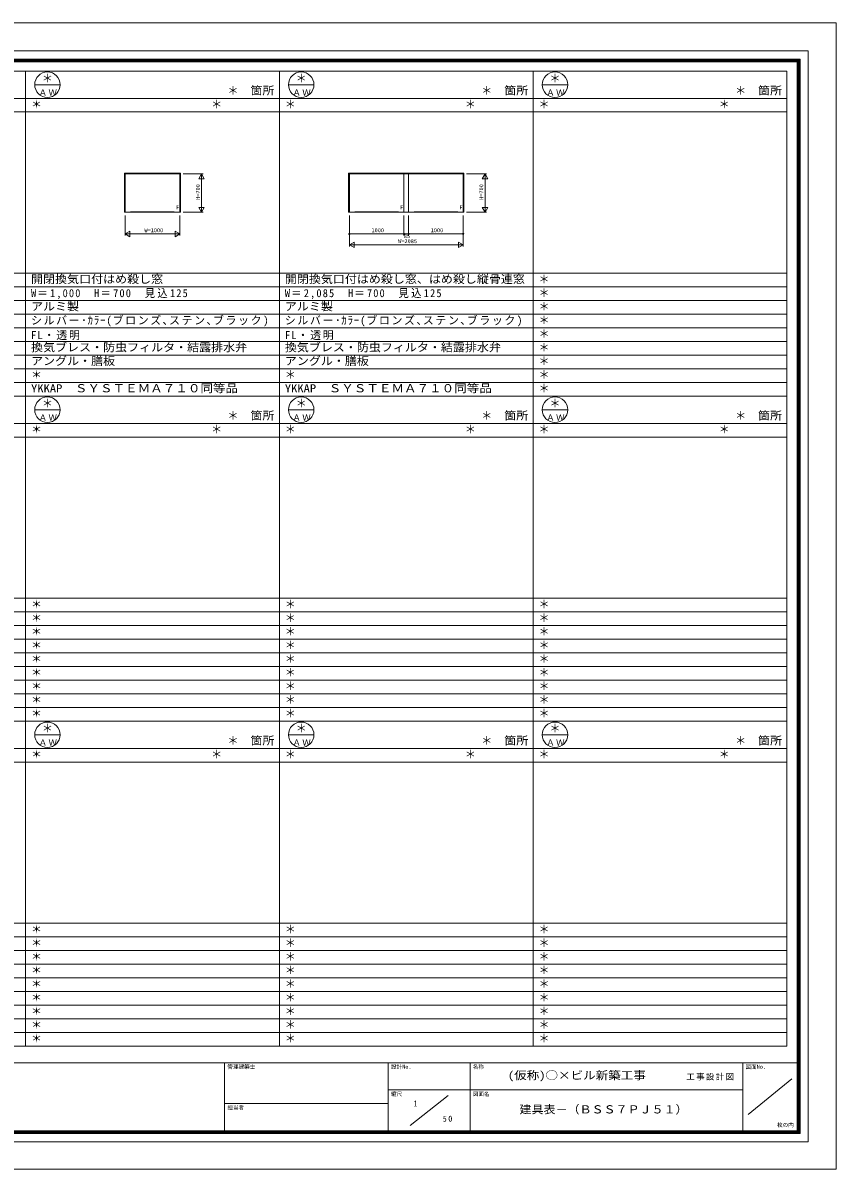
# Model space of a CAD drawing. Units: millimetres, scale not verified. Extents: x -14850 to 14850, y -10500 to 10500.
# Drawn here: x -49 to 14850, y -10500 to 10500 of the extents above; entities that cross this region are included whole.
import ezdxf
from ezdxf.enums import TextEntityAlignment as Align

# ---------------------------------------------------------------- set-up
doc = ezdxf.new("R2010")
doc.units = ezdxf.units.MM
doc.header["$LTSCALE"] = 50
doc.layers.add('0-0_0', color=7, linetype='Continuous')
for name, color, linetype, lineweight in [('0-1_USER1', 7, 'Continuous', 9), ('0-2_YKK_ZWAK', 4, 'Continuous', 9), ('0-3_YKK_11', 2, 'Continuous', 9)]:
    doc.layers.add(name, color=color, linetype=linetype, lineweight=lineweight)
doc.styles.add('ＭＳ ゴシック', font='')
doc.styles.get('ＭＳ ゴシック').set_extended_font_data('MS Gothic')

msp = doc.modelspace()

# ---------------------------------------------------------------- linework, layer by layer
at = {"layer": '0-1_USER1'}
for p, q in [((-14850, 10500), (14850, 10500)), ((14850, -10500), (14850, 10500)), ((-14340.23, 9987.41), (14340.79, 9987.41)), ((14340.79, -9999.25), (14340.79, 9987.41)), ((-14190.23, 9837.97), (14190.23, 9837.97)), ((-14177.82, 9825.57), (14177.82, 9825.57)), ((-14164.85, 9812.59), (14165.42, 9812.59)), ((-14152.44, 9799.62), (14152.45, 9799.62)), ((-14140.04, 9787.22), (14140.04, 9787.22)), ((14140.04, -9799.06), (14140.04, 9787.22)), ((14152.45, -9812.03), (14152.45, 9799.62)), ((14165.42, -9825), (14165.42, 9812.59)), ((14177.82, -9837.41), (14177.82, 9825.57)), ((14190.23, -9849.81), (14190.23, 9837.97)), ((-13949.96, 9617.94), (13950.04, 9617.94)), ((0.04, -8247.06), (0.04, 9617.94)), ((4650.04, -8247.06), (4650.04, 9617.94)), ((9300.04, -8247.06), (9300.04, 9617.94)), ((13950.04, -8247.06), (13950.04, 9617.94)), ((166.71, 9367.94), (633.37, 9367.94)), ((4816.7, 9367.94), (5283.37, 9367.94)), ((9466.7, 9367.94), (9933.37, 9367.94)), ((-13949.96, 9117.94), (13950.04, 9117.94)), ((-13949.96, 8867.94), (13950.04, 8867.94)), ((-13949.96, 5912.94), (13950.04, 5912.94)), ((-13949.96, 5662.94), (13950.04, 5662.94)), ((-13949.96, 5412.94), (13950.04, 5412.94)), ((-13949.96, 5162.94), (13950.04, 5162.94)), ((-13949.96, 4912.94), (13950.04, 4912.94)), ((-13949.96, 4662.94), (13950.04, 4662.94)), ((-9299.96, 4412.94), (13950.04, 4412.94)), ((-9299.96, 4162.94), (13950.04, 4162.94)), ((-13949.96, 3912.94), (13950.04, 3912.94)), ((-13949.96, 3662.94), (13950.04, 3662.94)), ((166.71, 3412.94), (633.37, 3412.94)), ((4816.7, 3412.94), (5283.37, 3412.94)), ((9466.7, 3412.94), (9933.37, 3412.94)), ((-13949.96, 3162.94), (13950.04, 3162.94)), ((-13949.96, 2912.94), (13950.04, 2912.94)), ((-13949.96, -42.06), (13950.04, -42.06)), ((-13949.96, -292.06), (13950.04, -292.06)), ((-13949.96, -542.06), (13950.04, -542.06)), ((-13949.96, -792.06), (13950.04, -792.06)), ((-13949.96, -1042.06), (13950.04, -1042.06)), ((-13949.96, -1292.06), (13950.04, -1292.06)), ((-9299.96, -1542.06), (13950.04, -1542.06)), ((-9299.96, -1792.06), (13950.04, -1792.06)), ((-13949.96, -2042.06), (13950.04, -2042.06)), ((-13949.96, -2292.06), (13950.04, -2292.06)), ((166.71, -2542.06), (633.37, -2542.06)), ((4816.7, -2542.06), (5283.37, -2542.06)), ((9466.7, -2542.06), (9933.37, -2542.06)), ((-13949.96, -2792.06), (13950.04, -2792.06)), ((-13949.96, -3042.06), (13950.04, -3042.06)), ((-13949.96, -5997.06), (13950.04, -5997.06)), ((-13949.96, -6247.06), (13950.04, -6247.06)), ((-13949.96, -6497.06), (13950.04, -6497.06)), ((-13949.96, -6747.06), (13950.04, -6747.06)), ((-13949.96, -6997.06), (13950.04, -6997.06)), ((-13949.96, -7247.06), (13950.04, -7247.06)), ((-9299.96, -7497.06), (13950.04, -7497.06)), ((-9299.96, -7747.06), (13950.04, -7747.06)), ((-13949.96, -7997.06), (13950.04, -7997.06)), ((-13949.96, -8247.06), (13950.04, -8247.06)), ((-14190.23, -8550.56), (14190.23, -8550.56)), ((3646.81, -8550.56), (3646.81, -9849.81)), ((6644.55, -8550.56), (6644.55, -9849.81)), ((8143.42, -8550.56), (8143.42, -9849.81)), ((13140.79, -8550.56), (13140.79, -9849.81)), ((14040.23, -8848.87), (13240.6, -9498.5)), ((6644.55, -9049.62), (13140.79, -9049.62)), ((7744.17, -9148.87), (7043.8, -9699.25)), ((6644.55, -9299.44), (3646.81, -9299.44)), ((14190.23, -9849.81), (-14190.23, -9849.81)), ((14177.82, -9837.41), (-14177.82, -9837.41)), ((14165.42, -9825), (-14164.85, -9825)), ((14152.45, -9812.03), (-14152.44, -9812.03)), ((14140.04, -9799.06), (-14140.04, -9799.06)), ((14340.79, -9999.25), (-14340.23, -9999.25)), ((-14850, -10500), (14850, -10500))]:
    msp.add_line(p, q, dxfattribs=at)
for centre in [(400.04, 9367.94), (5050.04, 9367.94), (9700.04, 9367.94), (400.04, 3412.94), (5050.04, 3412.94), (9700.04, 3412.94), (400.04, -2542.06), (5050.04, -2542.06), (9700.04, -2542.06)]:
    msp.add_circle(centre, 233.33, dxfattribs=at)
at = {"layer": '0-2_YKK_ZWAK'}
for p, q in [((2840.04, 7747.94), (1810.04, 7747.94)), ((1810.04, 7747.94), (1810.04, 7032.93)), ((2825.04, 7732.94), (1825.04, 7732.94)), ((2825.04, 7732.94), (1825.04, 7732.94)), ((1825.04, 7732.94), (1825.04, 7032.93)), ((1825.04, 7732.94), (1825.04, 7032.93)), ((2825.04, 7032.93), (2825.04, 7732.94)), ((2825.04, 7032.93), (2825.04, 7732.94)), ((2840.04, 7032.93), (2840.04, 7747.94)), ((8032.54, 7747.94), (5917.54, 7747.94)), ((5917.54, 7747.94), (5917.54, 7032.93)), ((5932.54, 7732.94), (5932.54, 7032.93)), ((5932.54, 7732.94), (5932.54, 7032.93)), ((6932.54, 7732.94), (5932.54, 7732.94)), ((6932.54, 7732.94), (5932.54, 7732.94)), ((7017.54, 7732.94), (6932.54, 7732.94)), ((6932.54, 7032.93), (6932.54, 7732.94)), ((7017.54, 7732.94), (7017.54, 7032.93)), ((8017.54, 7732.94), (7017.54, 7732.94)), ((8017.54, 7732.94), (7017.54, 7732.94)), ((8017.54, 7032.93), (8017.54, 7732.94)), ((8017.54, 7032.93), (8017.54, 7732.94)), ((8032.54, 7032.93), (8032.54, 7747.94)), ((1810.04, 7032.93), (2840.04, 7032.93)), ((1825.04, 7032.93), (2825.04, 7032.93)), ((1825.04, 7032.93), (2825.04, 7032.93)), ((2725.04, 7037.94), (1925.04, 7037.94)), ((1925.04, 7037.94), (1925.04, 7032.93)), ((2725.04, 7032.93), (2725.04, 7037.94)), ((5917.54, 7032.93), (8032.54, 7032.93)), ((5932.54, 7032.93), (6932.54, 7032.93)), ((5932.54, 7032.93), (6932.54, 7032.93)), ((6832.54, 7037.94), (6032.54, 7037.94)), ((6032.54, 7037.94), (6032.54, 7032.93)), ((6832.54, 7032.93), (6832.54, 7037.94)), ((6932.54, 7032.93), (7017.54, 7032.93)), ((7017.54, 7032.93), (8017.54, 7032.93)), ((7017.54, 7032.93), (8017.54, 7032.93)), ((7917.54, 7037.94), (7117.54, 7037.94)), ((7117.54, 7037.94), (7117.54, 7032.93)), ((7917.54, 7032.93), (7917.54, 7037.94))]:
    msp.add_line(p, q, dxfattribs=at)
for points in [[(6932.54, 7732.94), (6932.54, 7032.93), (6932.54, 7732.94)], [(7017.54, 7732.94), (7017.54, 7032.93), (7017.54, 7732.94)]]:
    msp.add_lwpolyline(points, dxfattribs=at)
at = {"layer": '0-3_YKK_11'}
for p, q in [((2885.04, 7732.94), (3255.04, 7732.94)), ((3225.04, 7732.94), (3225.04, 7632.94)), ((3275.04, 7646.33), (3225.04, 7732.94)), ((3225.04, 7033.94), (3225.04, 7731.93)), ((8077.54, 7732.94), (8447.54, 7732.94)), ((8417.54, 7732.94), (8417.54, 7632.94)), ((8467.54, 7646.33), (8417.54, 7732.94)), ((8417.54, 7033.94), (8417.54, 7731.93)), ((1825.04, 6972.94), (1825.04, 6602.94)), ((2825.04, 6972.94), (2825.04, 6602.94)), ((2885.04, 7032.93), (3255.04, 7032.93)), ((3225.04, 7032.93), (3275.04, 7119.54)), ((5932.54, 6972.94), (5932.54, 6402.94)), ((5932.54, 6972.94), (5932.54, 6602.94)), ((6932.54, 6972.94), (6932.54, 6602.94)), ((6932.54, 6972.94), (6932.54, 6602.94)), ((7017.54, 6972.94), (7017.54, 6602.94)), ((7017.54, 6972.94), (7017.54, 6602.94)), ((8017.54, 6972.94), (8017.54, 6402.94)), ((8017.54, 6972.94), (8017.54, 6602.94)), ((8077.54, 7032.93), (8447.54, 7032.93)), ((8417.54, 7032.93), (8467.54, 7119.54)), ((1911.64, 6682.94), (1825.04, 6632.94)), ((1825.04, 6632.94), (1925.04, 6632.94)), ((1825.04, 6632.94), (1911.64, 6582.94)), ((1826.04, 6632.94), (2824.04, 6632.94)), ((1911.64, 6582.94), (1911.64, 6682.94)), ((2825.04, 6632.94), (2725.04, 6632.94)), ((2825.04, 6632.94), (2738.44, 6682.94)), ((2738.44, 6682.94), (2738.44, 6582.94)), ((2738.44, 6582.94), (2825.04, 6632.94)), ((5932.54, 6632.94), (5952.54, 6632.94)), ((5952.54, 6632.94), (6912.54, 6632.94)), ((6932.54, 6632.94), (6912.54, 6632.94)), ((6932.54, 6632.94), (6952.54, 6632.94)), ((6952.54, 6632.94), (6997.54, 6632.94)), ((7017.54, 6632.94), (6997.54, 6632.94)), ((7017.54, 6632.94), (7037.54, 6632.94)), ((7037.54, 6632.94), (7997.54, 6632.94)), ((8017.54, 6632.94), (7997.54, 6632.94)), ((5932.54, 6432.94), (6019.14, 6382.93)), ((5933.54, 6432.94), (8016.54, 6432.94)), ((6019.14, 6382.93), (6019.14, 6482.93)), ((8017.54, 6432.94), (7917.54, 6432.94))]:
    msp.add_line(p, q, dxfattribs=at)
for points in [[(3225.04, 7732.94), (3175.04, 7646.33), (3275.04, 7646.33)], [(8417.54, 7732.94), (8367.54, 7646.33), (8467.54, 7646.33)], [(3275.04, 7119.54), (3175.04, 7119.54), (3225.04, 7032.93), (3225.04, 7132.93)], [(8467.54, 7119.54), (8367.54, 7119.54), (8417.54, 7032.93), (8417.54, 7132.93)], [(6019.14, 6482.93), (5932.54, 6432.94), (6032.54, 6432.94)]]:
    msp.add_lwpolyline(points, dxfattribs=at)
msp.add_lwpolyline([(8017.54, 6432.94), (7930.94, 6482.93), (7930.94, 6382.93)], close=True, dxfattribs=at)
for centre, radius in [((5932.54, 6632.94), 10), ((5932.54, 6632.94), 6.5), ((6932.54, 6632.94), 10), ((6932.54, 6632.94), 10), ((6932.54, 6632.94), 6.5), ((6932.54, 6632.94), 6.5), ((7017.54, 6632.94), 10), ((7017.54, 6632.94), 10), ((7017.54, 6632.94), 6.5), ((7017.54, 6632.94), 6.5), ((8017.54, 6632.94), 10), ((8017.54, 6632.94), 6.5)]:
    msp.add_circle(centre, radius, dxfattribs=at)

# ---------------------------------------------------------------- texts
at = {"layer": '0-0_0', "style": 'ＭＳ ゴシック'}
for p in [(300.04, 9367.94), (4950.04, 9367.94), (9600.04, 9367.94), (3700.04, 9142.94), (8350.04, 9142.94), (13000.04, 9142.94), (100.04, 8892.94), (3400.04, 8892.94), (4750.04, 8892.94), (8050.04, 8892.94), (9400.04, 8892.94), (12700.04, 8892.94), (9400.04, 5687.94), (9400.04, 5437.94), (9400.04, 5187.94), (9400.04, 4937.94), (9400.04, 4687.94), (9400.04, 4437.94), (9400.04, 4187.94), (100.04, 3937.94), (4750.04, 3937.94), (9400.04, 3937.94), (9400.04, 3687.94), (300.04, 3412.94), (4950.04, 3412.94), (9600.04, 3412.94), (3700.04, 3187.94), (8350.04, 3187.94), (13000.04, 3187.94), (100.04, 2937.94), (3400.04, 2937.94), (4750.04, 2937.94), (8050.04, 2937.94), (9400.04, 2937.94), (12700.04, 2937.94), (100.04, -267.06), (4750.04, -267.06), (9400.04, -267.06), (100.04, -517.06), (4750.04, -517.06), (9400.04, -517.06), (100.04, -767.06), (4750.04, -767.06), (9400.04, -767.06), (100.04, -1017.06), (4750.04, -1017.06), (9400.04, -1017.06), (100.04, -1267.06), (4750.04, -1267.06), (9400.04, -1267.06), (100.04, -1517.06), (4750.04, -1517.06), (9400.04, -1517.06), (100.04, -1767.06), (4750.04, -1767.06), (9400.04, -1767.06), (100.04, -2017.06), (4750.04, -2017.06), (9400.04, -2017.06), (100.04, -2267.06), (4750.04, -2267.06), (9400.04, -2267.06), (300.04, -2542.06), (4950.04, -2542.06), (9600.04, -2542.06), (3700.04, -2767.06), (8350.04, -2767.06), (13000.04, -2767.06), (100.04, -3017.06), (3400.04, -3017.06), (4750.04, -3017.06), (8050.04, -3017.06), (9400.04, -3017.06), (12700.04, -3017.06), (100.04, -6222.06), (4750.04, -6222.06), (9400.04, -6222.06), (100.04, -6472.06), (4750.04, -6472.06), (9400.04, -6472.06), (100.04, -6722.06), (4750.04, -6722.06), (9400.04, -6722.06), (100.04, -6972.06), (4750.04, -6972.06), (9400.04, -6972.06), (100.04, -7222.06), (4750.04, -7222.06), (9400.04, -7222.06), (100.04, -7472.06), (4750.04, -7472.06), (9400.04, -7472.06), (100.04, -7722.06), (4750.04, -7722.06), (9400.04, -7722.06), (100.04, -7972.06), (4750.04, -7972.06), (9400.04, -7972.06), (100.04, -8222.06), (4750.04, -8222.06), (9400.04, -8222.06)]:
    msp.add_text('＊', height=146.6, dxfattribs=at).set_placement(p, align=Align.BOTTOM_LEFT)
for s, width, p in [('開閉換気口付はめ殺し窓', 1.1, (100.04, 5687.94)), ('開閉換気口付はめ殺し窓、はめ殺し縦骨連窓', 1.1, (4750.04, 5687.94)), ('アルミ製', 1.1, (100.04, 5187.94)), ('アルミ製', 1.1, (4750.04, 5187.94)), ('換気ブレス・防虫フィルタ・結露排水弁', 1.1, (100.04, 4437.94)), ('換気ブレス・防虫フィルタ・結露排水弁', 1.1, (4750.04, 4437.94)), ('アングル・膳板', 1.1, (100.04, 4187.94)), ('アングル・膳板', 1.1, (4750.04, 4187.94)), ('YKKAP\u3000ＳＹＳＴＥＭＡ７１０同等品', 1.15, (100.04, 3687.94)), ('YKKAP\u3000ＳＹＳＴＥＭＡ７１０同等品', 1.15, (4750.04, 3687.94))]:
    msp.add_text(s, height=146.6, dxfattribs=dict(at, width=width)).set_placement(p, align=Align.BOTTOM_LEFT)
at = {"layer": '0-0_0', "char_height": 146.6, "attachment_point": 7, "style": 'ＭＳ ゴシック'}
for s, insert in [('\\T1.22;\\W0.95;W＝1,000\u3000H＝700\\~\\~見込125', (100.04, 5437.94)), ('\\T1.22;\\W0.95;W＝2,085\u3000H＝700\\~\\~見込125', (4750.04, 5437.94)), ('\\T1.15;シルバー･ｶﾗｰ(ブロンズ､ステン､ブラック)', (100.04, 4937.94)), ('\\T1.15;シルバー･ｶﾗｰ(ブロンズ､ステン､ブラック)', (4750.04, 4937.94)), ('\\T1.16;FL・透明', (100.04, 4687.94)), ('\\T1.16;FL・透明', (4750.04, 4687.94))]:
    msp.add_mtext(s, dxfattribs=dict(at, insert=insert))
at = {"layer": '0-1_USER1', "style": 'ＭＳ ゴシック'}
for s, width, p in [('箇所', 1.1, (4120.04, 9142.94)), ('箇所', 1.1, (8770.04, 9142.94)), ('箇所', 1.1, (13420.04, 9142.94)), ('箇所', 1.1, (4120.04, 3187.94)), ('箇所', 1.1, (8770.04, 3187.94)), ('箇所', 1.1, (13420.04, 3187.94)), ('箇所', 1.1, (4120.04, -2767.06)), ('箇所', 1.1, (8770.04, -2767.06)), ('箇所', 1.1, (13420.04, -2767.06)), ('(仮称)○×ビル新築工事', 1.15, (8836.76, -8899.62)), ('建具表－（ＢＳＳ７ＰＪ５１）', 1.1, (9050.09, -9524.62))]:
    msp.add_text(s, height=146.6, dxfattribs=dict(at, width=width)).set_placement(p, align=Align.BOTTOM_LEFT)
at = {"layer": '0-1_USER1', "color": 4, "style": 'ＭＳ ゴシック'}
for s, p in [('管理建築士', (3696.81, -8683.68)), ('設計No.', (6694.55, -8683.68)), ('名称', (8193.42, -8683.68)), ('図面No.', (13190.79, -8683.68)), ('縮尺', (6694.55, -9182.74)), ('図面名', (8193.42, -9182.74)), ('担当者', (3696.81, -9432.56)), ('枚の内', (13767.38, -9748.88))]:
    msp.add_text(s, height=73.31, dxfattribs=at).set_placement(p, align=Align.BOTTOM_LEFT)
at = {"layer": '0-1_USER1', "style": 'ＭＳ ゴシック'}
msp.add_text('1', height=110, dxfattribs=at).set_placement((7106.95, -9386.28), align=Align.BOTTOM_LEFT)
at = {"layer": '0-1_USER1', "char_height": 110, "attachment_point": 7, "style": 'ＭＳ ゴシック'}
for s, insert in [('\\T1.17;ＡＷ', (240.04, 9167.94)), ('\\T1.17;ＡＷ', (4890.04, 9167.94)), ('\\T1.17;ＡＷ', (9540.04, 9167.94)), ('\\T1.17;ＡＷ', (240.04, 3212.94)), ('\\T1.17;ＡＷ', (4890.04, 3212.94)), ('\\T1.17;ＡＷ', (9540.04, 3212.94)), ('\\T1.17;ＡＷ', (240.04, -2742.06)), ('\\T1.17;ＡＷ', (4890.04, -2742.06)), ('\\T1.17;ＡＷ', (9540.04, -2742.06)), ('\\T1.17;工事設計図', (12105.87, -8875.43)), ('\\T1.36;\\W0.9;50', (7643.84, -9633.46))]:
    msp.add_mtext(s, dxfattribs=dict(at, insert=insert))
at = {"layer": '0-2_YKK_ZWAK', "style": 'ＭＳ ゴシック'}
for p in [(2756.18, 7062.94), (6863.68, 7062.94), (7948.68, 7062.94)]:
    msp.add_text('F', height=73.31, dxfattribs=at).set_placement(p, align=Align.BOTTOM_LEFT)
at = {"layer": '0-3_YKK_11', "color": 4, "style": 'ＭＳ ゴシック'}
for p in [(3215.04, 7258.37), (8407.54, 7258.37)]:
    msp.add_text('H=700', height=73.31, rotation=90, dxfattribs=at).set_placement(p, align=Align.BOTTOM_LEFT)
for s, p in [('W=1000', (2177.61, 6642.94)), ('1000', (6337.68, 6642.94)), ('1000', (7422.68, 6642.94)), ('W=2085', (6827.61, 6442.94)), ('85', (6929.32, 6535.44))]:
    msp.add_text(s, height=73.31, dxfattribs=at).set_placement(p, align=Align.BOTTOM_LEFT)

doc.saveas('drawing.dxf')
